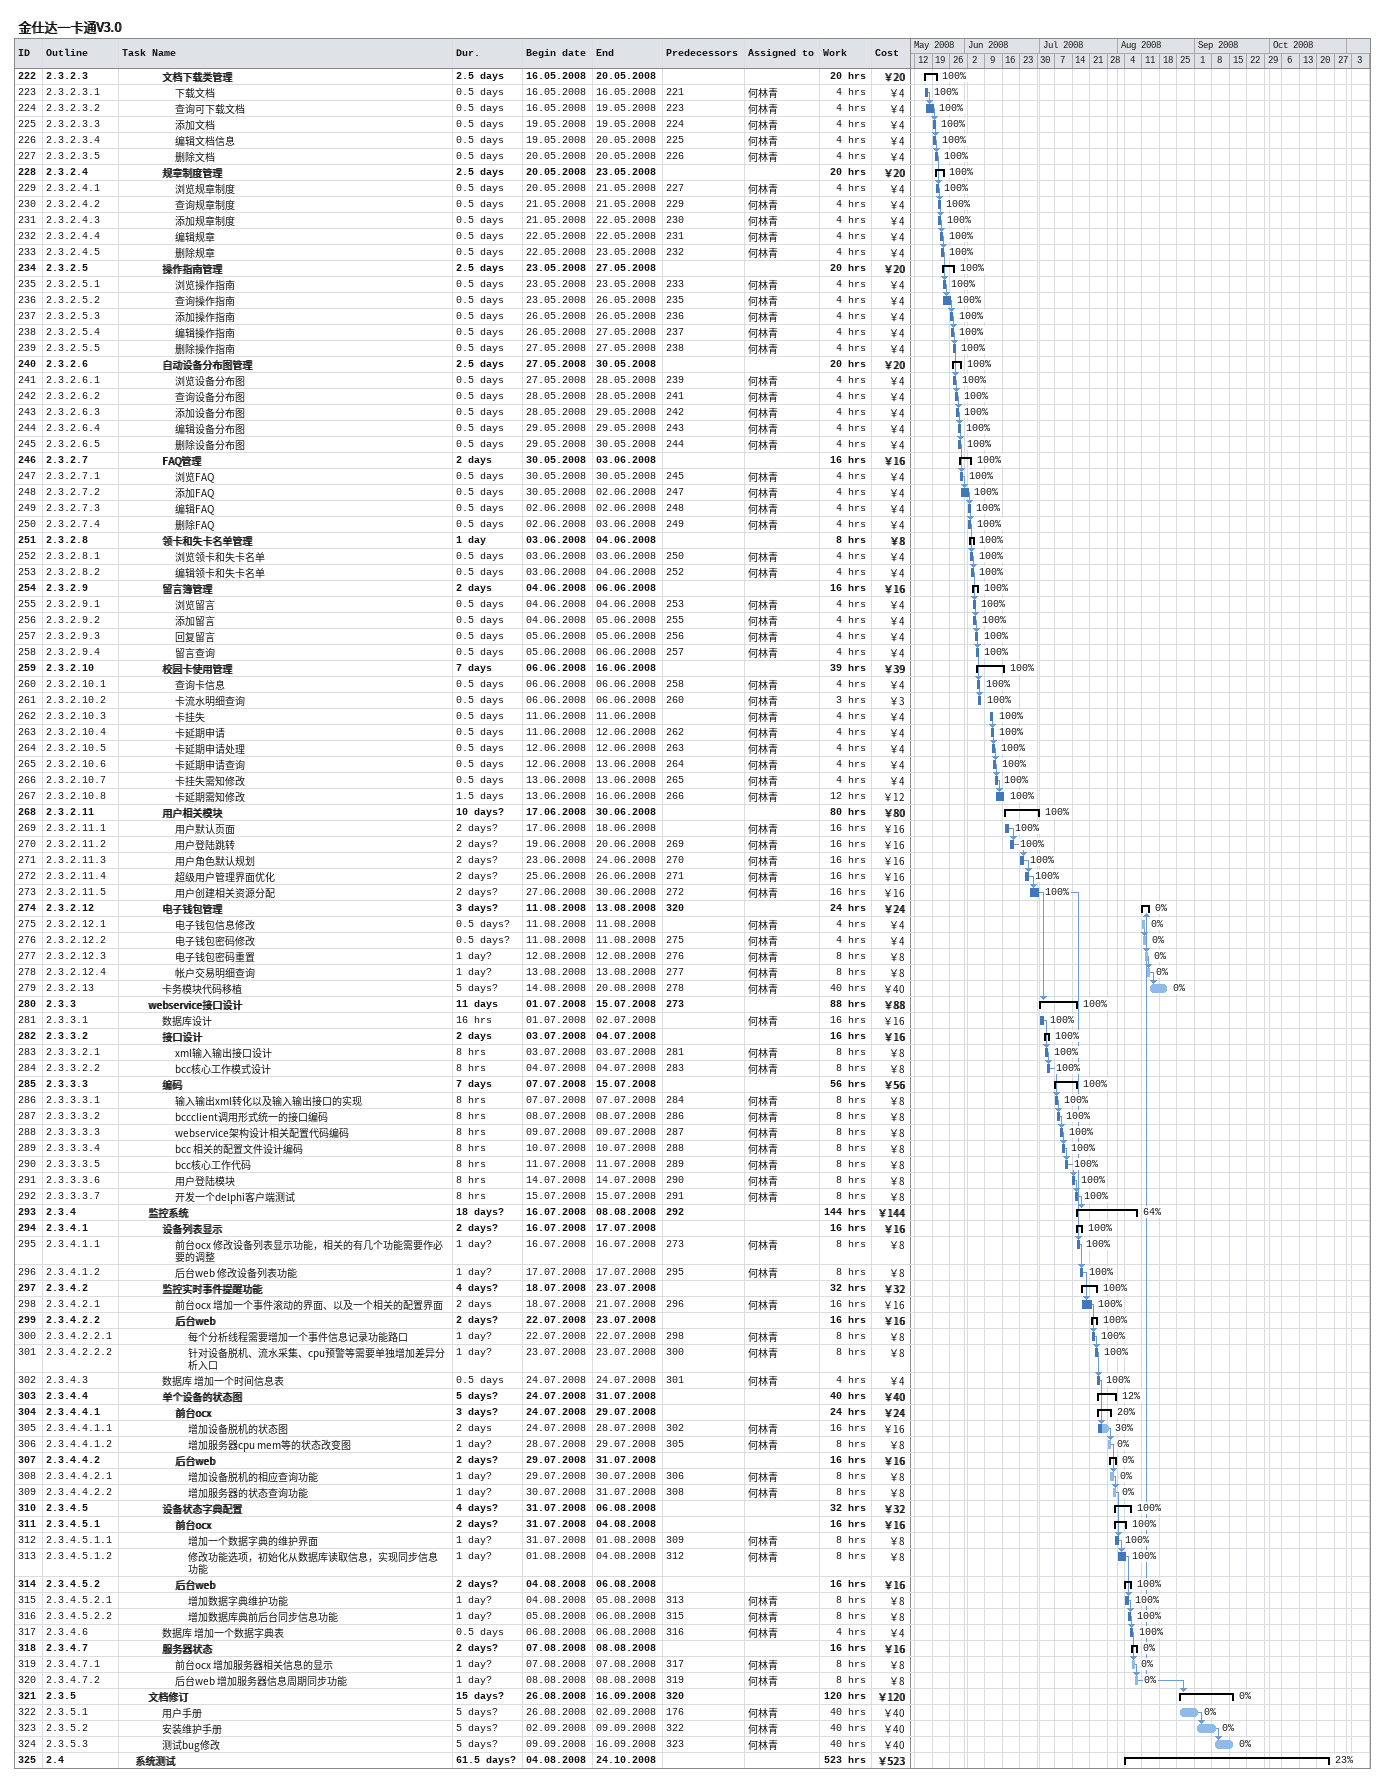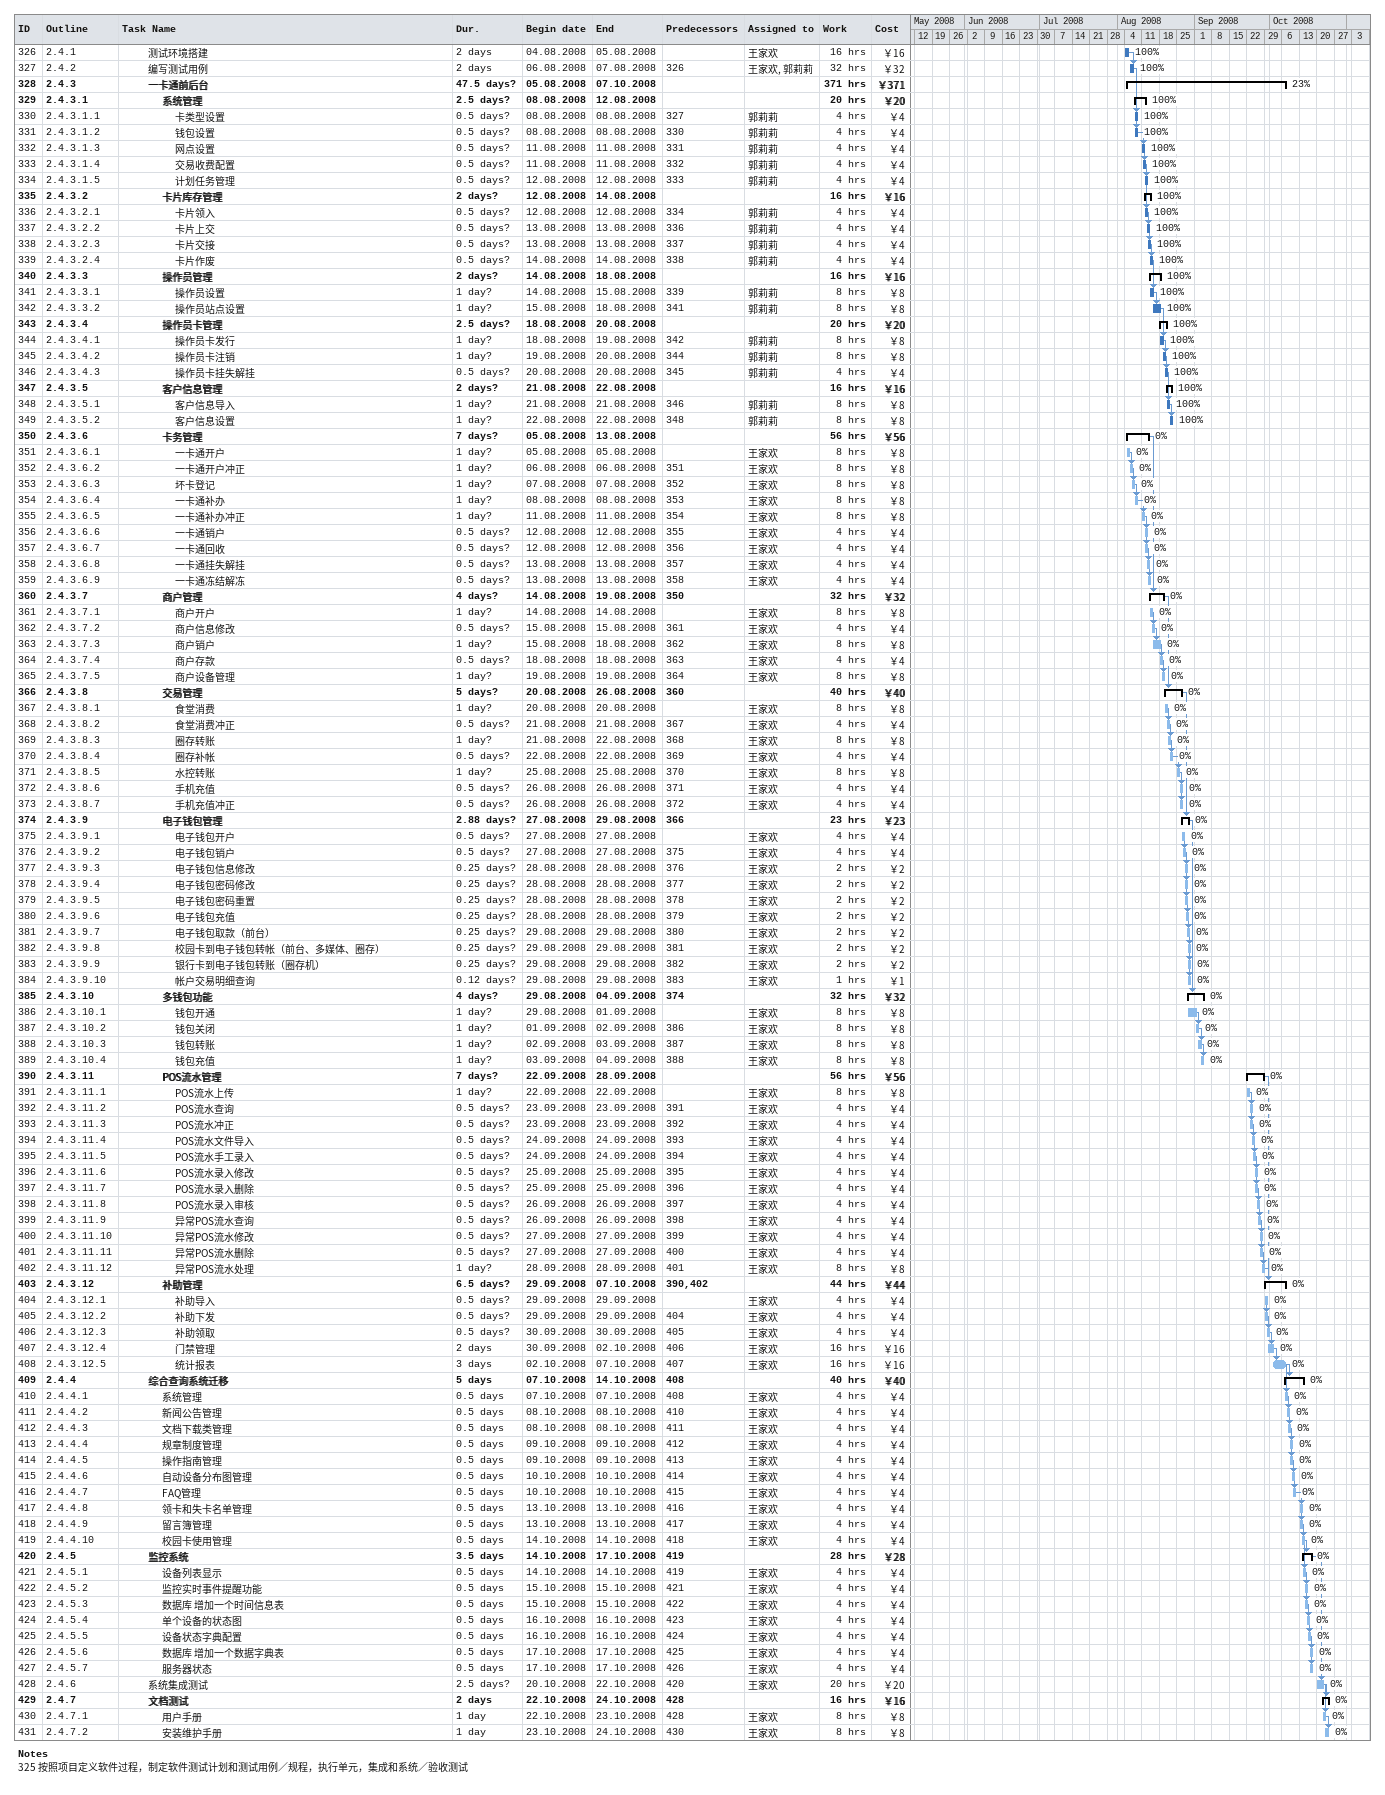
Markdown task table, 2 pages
金仕达一卡通V3.0

| ID | WBS | Task | Duration | Start | Finish | Predecessors | Resources | % complete | Work (h) | Cost (￥) |
|---|---|---|---|---|---|---|---|---|---|---|
| 222 | 2.3.2.3 | **文档下载类管理** | 2.5d | 2008-05-16 | 2008-05-20 |  |  | 100 | 20 | 20 |
| 223 | 2.3.2.3.1 | 下载文档 | 0.5d | 2008-05-16 | 2008-05-16 | 221 | 何林青 | 100 | 4 | 4 |
| 224 | 2.3.2.3.2 | 查询可下载文档 | 0.5d | 2008-05-16 | 2008-05-19 | 223 | 何林青 | 100 | 4 | 4 |
| 225 | 2.3.2.3.3 | 添加文档 | 0.5d | 2008-05-19 | 2008-05-19 | 224 | 何林青 | 100 | 4 | 4 |
| 226 | 2.3.2.3.4 | 编辑文档信息 | 0.5d | 2008-05-19 | 2008-05-20 | 225 | 何林青 | 100 | 4 | 4 |
| 227 | 2.3.2.3.5 | 删除文档 | 0.5d | 2008-05-20 | 2008-05-20 | 226 | 何林青 | 100 | 4 | 4 |
| 228 | 2.3.2.4 | **规章制度管理** | 2.5d | 2008-05-20 | 2008-05-23 |  |  | 100 | 20 | 20 |
| 229 | 2.3.2.4.1 | 浏览规章制度 | 0.5d | 2008-05-20 | 2008-05-21 | 227 | 何林青 | 100 | 4 | 4 |
| 230 | 2.3.2.4.2 | 查询规章制度 | 0.5d | 2008-05-21 | 2008-05-21 | 229 | 何林青 | 100 | 4 | 4 |
| 231 | 2.3.2.4.3 | 添加规章制度 | 0.5d | 2008-05-21 | 2008-05-22 | 230 | 何林青 | 100 | 4 | 4 |
| 232 | 2.3.2.4.4 | 编辑规章 | 0.5d | 2008-05-22 | 2008-05-22 | 231 | 何林青 | 100 | 4 | 4 |
| 233 | 2.3.2.4.5 | 删除规章 | 0.5d | 2008-05-22 | 2008-05-23 | 232 | 何林青 | 100 | 4 | 4 |
| 234 | 2.3.2.5 | **操作指南管理** | 2.5d | 2008-05-23 | 2008-05-27 |  |  | 100 | 20 | 20 |
| 235 | 2.3.2.5.1 | 浏览操作指南 | 0.5d | 2008-05-23 | 2008-05-23 | 233 | 何林青 | 100 | 4 | 4 |
| 236 | 2.3.2.5.2 | 查询操作指南 | 0.5d | 2008-05-23 | 2008-05-26 | 235 | 何林青 | 100 | 4 | 4 |
| 237 | 2.3.2.5.3 | 添加操作指南 | 0.5d | 2008-05-26 | 2008-05-26 | 236 | 何林青 | 100 | 4 | 4 |
| 238 | 2.3.2.5.4 | 编辑操作指南 | 0.5d | 2008-05-26 | 2008-05-27 | 237 | 何林青 | 100 | 4 | 4 |
| 239 | 2.3.2.5.5 | 删除操作指南 | 0.5d | 2008-05-27 | 2008-05-27 | 238 | 何林青 | 100 | 4 | 4 |
| 240 | 2.3.2.6 | **自动设备分布图管理** | 2.5d | 2008-05-27 | 2008-05-30 |  |  | 100 | 20 | 20 |
| 241 | 2.3.2.6.1 | 浏览设备分布图 | 0.5d | 2008-05-27 | 2008-05-28 | 239 | 何林青 | 100 | 4 | 4 |
| 242 | 2.3.2.6.2 | 查询设备分布图 | 0.5d | 2008-05-28 | 2008-05-28 | 241 | 何林青 | 100 | 4 | 4 |
| 243 | 2.3.2.6.3 | 添加设备分布图 | 0.5d | 2008-05-28 | 2008-05-29 | 242 | 何林青 | 100 | 4 | 4 |
| 244 | 2.3.2.6.4 | 编辑设备分布图 | 0.5d | 2008-05-29 | 2008-05-29 | 243 | 何林青 | 100 | 4 | 4 |
| 245 | 2.3.2.6.5 | 删除设备分布图 | 0.5d | 2008-05-29 | 2008-05-30 | 244 | 何林青 | 100 | 4 | 4 |
| 246 | 2.3.2.7 | **FAQ管理** | 2d | 2008-05-30 | 2008-06-03 |  |  | 100 | 16 | 16 |
| 247 | 2.3.2.7.1 | 浏览FAQ | 0.5d | 2008-05-30 | 2008-05-30 | 245 | 何林青 | 100 | 4 | 4 |
| 248 | 2.3.2.7.2 | 添加FAQ | 0.5d | 2008-05-30 | 2008-06-02 | 247 | 何林青 | 100 | 4 | 4 |
| 249 | 2.3.2.7.3 | 编辑FAQ | 0.5d | 2008-06-02 | 2008-06-02 | 248 | 何林青 | 100 | 4 | 4 |
| 250 | 2.3.2.7.4 | 删除FAQ | 0.5d | 2008-06-02 | 2008-06-03 | 249 | 何林青 | 100 | 4 | 4 |
| 251 | 2.3.2.8 | **领卡和失卡名单管理** | 1d | 2008-06-03 | 2008-06-04 |  |  | 100 | 8 | 8 |
| 252 | 2.3.2.8.1 | 浏览领卡和失卡名单 | 0.5d | 2008-06-03 | 2008-06-03 | 250 | 何林青 | 100 | 4 | 4 |
| 253 | 2.3.2.8.2 | 编辑领卡和失卡名单 | 0.5d | 2008-06-03 | 2008-06-04 | 252 | 何林青 | 100 | 4 | 4 |
| 254 | 2.3.2.9 | **留言簿管理** | 2d | 2008-06-04 | 2008-06-06 |  |  | 100 | 16 | 16 |
| 255 | 2.3.2.9.1 | 浏览留言 | 0.5d | 2008-06-04 | 2008-06-04 | 253 | 何林青 | 100 | 4 | 4 |
| 256 | 2.3.2.9.2 | 添加留言 | 0.5d | 2008-06-04 | 2008-06-05 | 255 | 何林青 | 100 | 4 | 4 |
| 257 | 2.3.2.9.3 | 回复留言 | 0.5d | 2008-06-05 | 2008-06-05 | 256 | 何林青 | 100 | 4 | 4 |
| 258 | 2.3.2.9.4 | 留言查询 | 0.5d | 2008-06-05 | 2008-06-06 | 257 | 何林青 | 100 | 4 | 4 |
| 259 | 2.3.2.10 | **校园卡使用管理** | 7d | 2008-06-06 | 2008-06-16 |  |  | 100 | 39 | 39 |
| 260 | 2.3.2.10.1 | 查询卡信息 | 0.5d | 2008-06-06 | 2008-06-06 | 258 | 何林青 | 100 | 4 | 4 |
| 261 | 2.3.2.10.2 | 卡流水明细查询 | 0.5d | 2008-06-06 | 2008-06-06 | 260 | 何林青 | 100 | 3 | 3 |
| 262 | 2.3.2.10.3 | 卡挂失 | 0.5d | 2008-06-11 | 2008-06-11 |  | 何林青 | 100 | 4 | 4 |
| 263 | 2.3.2.10.4 | 卡延期申请 | 0.5d | 2008-06-11 | 2008-06-12 | 262 | 何林青 | 100 | 4 | 4 |
| 264 | 2.3.2.10.5 | 卡延期申请处理 | 0.5d | 2008-06-12 | 2008-06-12 | 263 | 何林青 | 100 | 4 | 4 |
| 265 | 2.3.2.10.6 | 卡延期申请查询 | 0.5d | 2008-06-12 | 2008-06-13 | 264 | 何林青 | 100 | 4 | 4 |
| 266 | 2.3.2.10.7 | 卡挂失需知修改 | 0.5d | 2008-06-13 | 2008-06-13 | 265 | 何林青 | 100 | 4 | 4 |
| 267 | 2.3.2.10.8 | 卡延期需知修改 | 1.5d | 2008-06-13 | 2008-06-16 | 266 | 何林青 | 100 | 12 | 12 |
| 268 | 2.3.2.11 | **用户相关模块** | 10d? | 2008-06-17 | 2008-06-30 |  |  | 100 | 80 | 80 |
| 269 | 2.3.2.11.1 | 用户默认页面 | 2d? | 2008-06-17 | 2008-06-18 |  | 何林青 | 100 | 16 | 16 |
| 270 | 2.3.2.11.2 | 用户登陆跳转 | 2d? | 2008-06-19 | 2008-06-20 | 269 | 何林青 | 100 | 16 | 16 |
| 271 | 2.3.2.11.3 | 用户角色默认规划 | 2d? | 2008-06-23 | 2008-06-24 | 270 | 何林青 | 100 | 16 | 16 |
| 272 | 2.3.2.11.4 | 超级用户管理界面优化 | 2d? | 2008-06-25 | 2008-06-26 | 271 | 何林青 | 100 | 16 | 16 |
| 273 | 2.3.2.11.5 | 用户创建相关资源分配 | 2d? | 2008-06-27 | 2008-06-30 | 272 | 何林青 | 100 | 16 | 16 |
| 274 | 2.3.2.12 | **电子钱包管理** | 3d? | 2008-08-11 | 2008-08-13 | 320 |  | 0 | 24 | 24 |
| 275 | 2.3.2.12.1 | 电子钱包信息修改 | 0.5d? | 2008-08-11 | 2008-08-11 |  | 何林青 | 0 | 4 | 4 |
| 276 | 2.3.2.12.2 | 电子钱包密码修改 | 0.5d? | 2008-08-11 | 2008-08-11 | 275 | 何林青 | 0 | 4 | 4 |
| 277 | 2.3.2.12.3 | 电子钱包密码重置 | 1d? | 2008-08-12 | 2008-08-12 | 276 | 何林青 | 0 | 8 | 8 |
| 278 | 2.3.2.12.4 | 帐户交易明细查询 | 1d? | 2008-08-13 | 2008-08-13 | 277 | 何林青 | 0 | 8 | 8 |
| 279 | 2.3.2.13 | 卡务模块代码移植 | 5d? | 2008-08-14 | 2008-08-20 | 278 | 何林青 | 0 | 40 | 40 |
| 280 | 2.3.3 | **webservice接口设计** | 11d | 2008-07-01 | 2008-07-15 | 273 |  | 100 | 88 | 88 |
| 281 | 2.3.3.1 | 数据库设计 | 16h | 2008-07-01 | 2008-07-02 |  | 何林青 | 100 | 16 | 16 |
| 282 | 2.3.3.2 | **接口设计** | 2d | 2008-07-03 | 2008-07-04 |  |  | 100 | 16 | 16 |
| 283 | 2.3.3.2.1 | xml输入输出接口设计 | 8h | 2008-07-03 | 2008-07-03 | 281 | 何林青 | 100 | 8 | 8 |
| 284 | 2.3.3.2.2 | bcc核心工作模式设计 | 8h | 2008-07-04 | 2008-07-04 | 283 | 何林青 | 100 | 8 | 8 |
| 285 | 2.3.3.3 | **编码** | 7d | 2008-07-07 | 2008-07-15 |  |  | 100 | 56 | 56 |
| 286 | 2.3.3.3.1 | 输入输出xml转化以及输入输出接口的实现 | 8h | 2008-07-07 | 2008-07-07 | 284 | 何林青 | 100 | 8 | 8 |
| 287 | 2.3.3.3.2 | bccclient调用形式统一的接口编码 | 8h | 2008-07-08 | 2008-07-08 | 286 | 何林青 | 100 | 8 | 8 |
| 288 | 2.3.3.3.3 | webservice架构设计相关配置代码编码 | 8h | 2008-07-09 | 2008-07-09 | 287 | 何林青 | 100 | 8 | 8 |
| 289 | 2.3.3.3.4 | bcc 相关的配置文件设计编码 | 8h | 2008-07-10 | 2008-07-10 | 288 | 何林青 | 100 | 8 | 8 |
| 290 | 2.3.3.3.5 | bcc核心工作代码 | 8h | 2008-07-11 | 2008-07-11 | 289 | 何林青 | 100 | 8 | 8 |
| 291 | 2.3.3.3.6 | 用户登陆模块 | 8h | 2008-07-14 | 2008-07-14 | 290 | 何林青 | 100 | 8 | 8 |
| 292 | 2.3.3.3.7 | 开发一个delphi客户端测试 | 8h | 2008-07-15 | 2008-07-15 | 291 | 何林青 | 100 | 8 | 8 |
| 293 | 2.3.4 | **监控系统** | 18d? | 2008-07-16 | 2008-08-08 | 292 |  | 64 | 144 | 144 |
| 294 | 2.3.4.1 | **设备列表显示** | 2d? | 2008-07-16 | 2008-07-17 |  |  | 100 | 16 | 16 |
| 295 | 2.3.4.1.1 | 前台ocx 修改设备列表显示功能，相关的有几个功能需要作必要的调整 | 1d? | 2008-07-16 | 2008-07-16 | 273 | 何林青 | 100 | 8 | 8 |
| 296 | 2.3.4.1.2 | 后台web 修改设备列表功能 | 1d? | 2008-07-17 | 2008-07-17 | 295 | 何林青 | 100 | 8 | 8 |
| 297 | 2.3.4.2 | **监控实时事件提醒功能** | 4d? | 2008-07-18 | 2008-07-23 |  |  | 100 | 32 | 32 |
| 298 | 2.3.4.2.1 | 前台ocx 增加一个事件滚动的界面、以及一个相关的配置界面 | 2d | 2008-07-18 | 2008-07-21 | 296 | 何林青 | 100 | 16 | 16 |
| 299 | 2.3.4.2.2 | **后台web** | 2d? | 2008-07-22 | 2008-07-23 |  |  | 100 | 16 | 16 |
| 300 | 2.3.4.2.2.1 | 每个分析线程需要增加一个事件信息记录功能路口 | 1d? | 2008-07-22 | 2008-07-22 | 298 | 何林青 | 100 | 8 | 8 |
| 301 | 2.3.4.2.2.2 | 针对设备脱机、流水采集、cpu预警等需要单独增加差异分析入口 | 1d? | 2008-07-23 | 2008-07-23 | 300 | 何林青 | 100 | 8 | 8 |
| 302 | 2.3.4.3 | 数据库 增加一个时间信息表 | 0.5d | 2008-07-24 | 2008-07-24 | 301 | 何林青 | 100 | 4 | 4 |
| 303 | 2.3.4.4 | **单个设备的状态图** | 5d? | 2008-07-24 | 2008-07-31 |  |  | 12 | 40 | 40 |
| 304 | 2.3.4.4.1 | **前台ocx** | 3d? | 2008-07-24 | 2008-07-29 |  |  | 20 | 24 | 24 |
| 305 | 2.3.4.4.1.1 | 增加设备脱机的状态图 | 2d | 2008-07-24 | 2008-07-28 | 302 | 何林青 | 30 | 16 | 16 |
| 306 | 2.3.4.4.1.2 | 增加服务器cpu mem等的状态改变图 | 1d? | 2008-07-28 | 2008-07-29 | 305 | 何林青 | 0 | 8 | 8 |
| 307 | 2.3.4.4.2 | **后台web** | 2d? | 2008-07-29 | 2008-07-31 |  |  | 0 | 16 | 16 |
| 308 | 2.3.4.4.2.1 | 增加设备脱机的相应查询功能 | 1d? | 2008-07-29 | 2008-07-30 | 306 | 何林青 | 0 | 8 | 8 |
| 309 | 2.3.4.4.2.2 | 增加服务器的状态查询功能 | 1d? | 2008-07-30 | 2008-07-31 | 308 | 何林青 | 0 | 8 | 8 |
| 310 | 2.3.4.5 | **设备状态字典配置** | 4d? | 2008-07-31 | 2008-08-06 |  |  | 100 | 32 | 32 |
| 311 | 2.3.4.5.1 | **前台ocx** | 2d? | 2008-07-31 | 2008-08-04 |  |  | 100 | 16 | 16 |
| 312 | 2.3.4.5.1.1 | 增加一个数据字典的维护界面 | 1d? | 2008-07-31 | 2008-08-01 | 309 | 何林青 | 100 | 8 | 8 |
| 313 | 2.3.4.5.1.2 | 修改功能选项，初始化从数据库读取信息，实现同步信息功能 | 1d? | 2008-08-01 | 2008-08-04 | 312 | 何林青 | 100 | 8 | 8 |
| 314 | 2.3.4.5.2 | **后台web** | 2d? | 2008-08-04 | 2008-08-06 |  |  | 100 | 16 | 16 |
| 315 | 2.3.4.5.2.1 | 增加数据字典维护功能 | 1d? | 2008-08-04 | 2008-08-05 | 313 | 何林青 | 100 | 8 | 8 |
| 316 | 2.3.4.5.2.2 | 增加数据库典前后台同步信息功能 | 1d? | 2008-08-05 | 2008-08-06 | 315 | 何林青 | 100 | 8 | 8 |
| 317 | 2.3.4.6 | 数据库 增加一个数据字典表 | 0.5d | 2008-08-06 | 2008-08-06 | 316 | 何林青 | 100 | 4 | 4 |
| 318 | 2.3.4.7 | **服务器状态** | 2d? | 2008-08-07 | 2008-08-08 |  |  | 0 | 16 | 16 |
| 319 | 2.3.4.7.1 | 前台ocx 增加服务器相关信息的显示 | 1d? | 2008-08-07 | 2008-08-07 | 317 | 何林青 | 0 | 8 | 8 |
| 320 | 2.3.4.7.2 | 后台web 增加服务器信息周期同步功能 | 1d? | 2008-08-08 | 2008-08-08 | 319 | 何林青 | 0 | 8 | 8 |
| 321 | 2.3.5 | **文档修订** | 15d? | 2008-08-26 | 2008-09-16 | 320 |  | 0 | 120 | 120 |
| 322 | 2.3.5.1 | 用户手册 | 5d? | 2008-08-26 | 2008-09-02 | 176 | 何林青 | 0 | 40 | 40 |
| 323 | 2.3.5.2 | 安装维护手册 | 5d? | 2008-09-02 | 2008-09-09 | 322 | 何林青 | 0 | 40 | 40 |
| 324 | 2.3.5.3 | 测试bug修改 | 5d? | 2008-09-09 | 2008-09-16 | 323 | 何林青 | 0 | 40 | 40 |
| 325 | 2.4 | **系统测试** | 61.5d? | 2008-08-04 | 2008-10-24 |  |  | 23 | 523 | 523 |
| 326 | 2.4.1 | 测试环境搭建 | 2d | 2008-08-04 | 2008-08-05 |  | 王家欢 | 100 | 16 | 16 |
| 327 | 2.4.2 | 编写测试用例 | 2d | 2008-08-06 | 2008-08-07 | 326 | 王家欢, 郭莉莉 | 100 | 32 | 32 |
| 328 | 2.4.3 | **一卡通前后台** | 47.5d? | 2008-08-05 | 2008-10-07 |  |  | 23 | 371 | 371 |
| 329 | 2.4.3.1 | **系统管理** | 2.5d? | 2008-08-08 | 2008-08-12 |  |  | 100 | 20 | 20 |
| 330 | 2.4.3.1.1 | 卡类型设置 | 0.5d? | 2008-08-08 | 2008-08-08 | 327 | 郭莉莉 | 100 | 4 | 4 |
| 331 | 2.4.3.1.2 | 钱包设置 | 0.5d? | 2008-08-08 | 2008-08-08 | 330 | 郭莉莉 | 100 | 4 | 4 |
| 332 | 2.4.3.1.3 | 网点设置 | 0.5d? | 2008-08-11 | 2008-08-11 | 331 | 郭莉莉 | 100 | 4 | 4 |
| 333 | 2.4.3.1.4 | 交易收费配置 | 0.5d? | 2008-08-11 | 2008-08-11 | 332 | 郭莉莉 | 100 | 4 | 4 |
| 334 | 2.4.3.1.5 | 计划任务管理 | 0.5d? | 2008-08-12 | 2008-08-12 | 333 | 郭莉莉 | 100 | 4 | 4 |
| 335 | 2.4.3.2 | **卡片库存管理** | 2d? | 2008-08-12 | 2008-08-14 |  |  | 100 | 16 | 16 |
| 336 | 2.4.3.2.1 | 卡片领入 | 0.5d? | 2008-08-12 | 2008-08-12 | 334 | 郭莉莉 | 100 | 4 | 4 |
| 337 | 2.4.3.2.2 | 卡片上交 | 0.5d? | 2008-08-13 | 2008-08-13 | 336 | 郭莉莉 | 100 | 4 | 4 |
| 338 | 2.4.3.2.3 | 卡片交接 | 0.5d? | 2008-08-13 | 2008-08-13 | 337 | 郭莉莉 | 100 | 4 | 4 |
| 339 | 2.4.3.2.4 | 卡片作废 | 0.5d? | 2008-08-14 | 2008-08-14 | 338 | 郭莉莉 | 100 | 4 | 4 |
| 340 | 2.4.3.3 | **操作员管理** | 2d? | 2008-08-14 | 2008-08-18 |  |  | 100 | 16 | 16 |
| 341 | 2.4.3.3.1 | 操作员设置 | 1d? | 2008-08-14 | 2008-08-15 | 339 | 郭莉莉 | 100 | 8 | 8 |
| 342 | 2.4.3.3.2 | 操作员站点设置 | 1d? | 2008-08-15 | 2008-08-18 | 341 | 郭莉莉 | 100 | 8 | 8 |
| 343 | 2.4.3.4 | **操作员卡管理** | 2.5d? | 2008-08-18 | 2008-08-20 |  |  | 100 | 20 | 20 |
| 344 | 2.4.3.4.1 | 操作员卡发行 | 1d? | 2008-08-18 | 2008-08-19 | 342 | 郭莉莉 | 100 | 8 | 8 |
| 345 | 2.4.3.4.2 | 操作员卡注销 | 1d? | 2008-08-19 | 2008-08-20 | 344 | 郭莉莉 | 100 | 8 | 8 |
| 346 | 2.4.3.4.3 | 操作员卡挂失解挂 | 0.5d? | 2008-08-20 | 2008-08-20 | 345 | 郭莉莉 | 100 | 4 | 4 |
| 347 | 2.4.3.5 | **客户信息管理** | 2d? | 2008-08-21 | 2008-08-22 |  |  | 100 | 16 | 16 |
| 348 | 2.4.3.5.1 | 客户信息导入 | 1d? | 2008-08-21 | 2008-08-21 | 346 | 郭莉莉 | 100 | 8 | 8 |
| 349 | 2.4.3.5.2 | 客户信息设置 | 1d? | 2008-08-22 | 2008-08-22 | 348 | 郭莉莉 | 100 | 8 | 8 |
| 350 | 2.4.3.6 | **卡务管理** | 7d? | 2008-08-05 | 2008-08-13 |  |  | 0 | 56 | 56 |
| 351 | 2.4.3.6.1 | 一卡通开户 | 1d? | 2008-08-05 | 2008-08-05 |  | 王家欢 | 0 | 8 | 8 |
| 352 | 2.4.3.6.2 | 一卡通开户冲正 | 1d? | 2008-08-06 | 2008-08-06 | 351 | 王家欢 | 0 | 8 | 8 |
| 353 | 2.4.3.6.3 | 坏卡登记 | 1d? | 2008-08-07 | 2008-08-07 | 352 | 王家欢 | 0 | 8 | 8 |
| 354 | 2.4.3.6.4 | 一卡通补办 | 1d? | 2008-08-08 | 2008-08-08 | 353 | 王家欢 | 0 | 8 | 8 |
| 355 | 2.4.3.6.5 | 一卡通补办冲正 | 1d? | 2008-08-11 | 2008-08-11 | 354 | 王家欢 | 0 | 8 | 8 |
| 356 | 2.4.3.6.6 | 一卡通销户 | 0.5d? | 2008-08-12 | 2008-08-12 | 355 | 王家欢 | 0 | 4 | 4 |
| 357 | 2.4.3.6.7 | 一卡通回收 | 0.5d? | 2008-08-12 | 2008-08-12 | 356 | 王家欢 | 0 | 4 | 4 |
| 358 | 2.4.3.6.8 | 一卡通挂失解挂 | 0.5d? | 2008-08-13 | 2008-08-13 | 357 | 王家欢 | 0 | 4 | 4 |
| 359 | 2.4.3.6.9 | 一卡通冻结解冻 | 0.5d? | 2008-08-13 | 2008-08-13 | 358 | 王家欢 | 0 | 4 | 4 |
| 360 | 2.4.3.7 | **商户管理** | 4d? | 2008-08-14 | 2008-08-19 | 350 |  | 0 | 32 | 32 |
| 361 | 2.4.3.7.1 | 商户开户 | 1d? | 2008-08-14 | 2008-08-14 |  | 王家欢 | 0 | 8 | 8 |
| 362 | 2.4.3.7.2 | 商户信息修改 | 0.5d? | 2008-08-15 | 2008-08-15 | 361 | 王家欢 | 0 | 4 | 4 |
| 363 | 2.4.3.7.3 | 商户销户 | 1d? | 2008-08-15 | 2008-08-18 | 362 | 王家欢 | 0 | 8 | 8 |
| 364 | 2.4.3.7.4 | 商户存款 | 0.5d? | 2008-08-18 | 2008-08-18 | 363 | 王家欢 | 0 | 4 | 4 |
| 365 | 2.4.3.7.5 | 商户设备管理 | 1d? | 2008-08-19 | 2008-08-19 | 364 | 王家欢 | 0 | 8 | 8 |
| 366 | 2.4.3.8 | **交易管理** | 5d? | 2008-08-20 | 2008-08-26 | 360 |  | 0 | 40 | 40 |
| 367 | 2.4.3.8.1 | 食堂消费 | 1d? | 2008-08-20 | 2008-08-20 |  | 王家欢 | 0 | 8 | 8 |
| 368 | 2.4.3.8.2 | 食堂消费冲正 | 0.5d? | 2008-08-21 | 2008-08-21 | 367 | 王家欢 | 0 | 4 | 4 |
| 369 | 2.4.3.8.3 | 圈存转账 | 1d? | 2008-08-21 | 2008-08-22 | 368 | 王家欢 | 0 | 8 | 8 |
| 370 | 2.4.3.8.4 | 圈存补帐 | 0.5d? | 2008-08-22 | 2008-08-22 | 369 | 王家欢 | 0 | 4 | 4 |
| 371 | 2.4.3.8.5 | 水控转账 | 1d? | 2008-08-25 | 2008-08-25 | 370 | 王家欢 | 0 | 8 | 8 |
| 372 | 2.4.3.8.6 | 手机充值 | 0.5d? | 2008-08-26 | 2008-08-26 | 371 | 王家欢 | 0 | 4 | 4 |
| 373 | 2.4.3.8.7 | 手机充值冲正 | 0.5d? | 2008-08-26 | 2008-08-26 | 372 | 王家欢 | 0 | 4 | 4 |
| 374 | 2.4.3.9 | **电子钱包管理** | 2.88d? | 2008-08-27 | 2008-08-29 | 366 |  | 0 | 23 | 23 |
| 375 | 2.4.3.9.1 | 电子钱包开户 | 0.5d? | 2008-08-27 | 2008-08-27 |  | 王家欢 | 0 | 4 | 4 |
| 376 | 2.4.3.9.2 | 电子钱包销户 | 0.5d? | 2008-08-27 | 2008-08-27 | 375 | 王家欢 | 0 | 4 | 4 |
| 377 | 2.4.3.9.3 | 电子钱包信息修改 | 0.25d? | 2008-08-28 | 2008-08-28 | 376 | 王家欢 | 0 | 2 | 2 |
| 378 | 2.4.3.9.4 | 电子钱包密码修改 | 0.25d? | 2008-08-28 | 2008-08-28 | 377 | 王家欢 | 0 | 2 | 2 |
| 379 | 2.4.3.9.5 | 电子钱包密码重置 | 0.25d? | 2008-08-28 | 2008-08-28 | 378 | 王家欢 | 0 | 2 | 2 |
| 380 | 2.4.3.9.6 | 电子钱包充值 | 0.25d? | 2008-08-28 | 2008-08-28 | 379 | 王家欢 | 0 | 2 | 2 |
| 381 | 2.4.3.9.7 | 电子钱包取款（前台） | 0.25d? | 2008-08-29 | 2008-08-29 | 380 | 王家欢 | 0 | 2 | 2 |
| 382 | 2.4.3.9.8 | 校园卡到电子钱包转帐（前台、多媒体、圈存） | 0.25d? | 2008-08-29 | 2008-08-29 | 381 | 王家欢 | 0 | 2 | 2 |
| 383 | 2.4.3.9.9 | 银行卡到电子钱包转账（圈存机） | 0.25d? | 2008-08-29 | 2008-08-29 | 382 | 王家欢 | 0 | 2 | 2 |
| 384 | 2.4.3.9.10 | 帐户交易明细查询 | 0.12d? | 2008-08-29 | 2008-08-29 | 383 | 王家欢 | 0 | 1 | 1 |
| 385 | 2.4.3.10 | **多钱包功能** | 4d? | 2008-08-29 | 2008-09-04 | 374 |  | 0 | 32 | 32 |
| 386 | 2.4.3.10.1 | 钱包开通 | 1d? | 2008-08-29 | 2008-09-01 |  | 王家欢 | 0 | 8 | 8 |
| 387 | 2.4.3.10.2 | 钱包关闭 | 1d? | 2008-09-01 | 2008-09-02 | 386 | 王家欢 | 0 | 8 | 8 |
| 388 | 2.4.3.10.3 | 钱包转账 | 1d? | 2008-09-02 | 2008-09-03 | 387 | 王家欢 | 0 | 8 | 8 |
| 389 | 2.4.3.10.4 | 钱包充值 | 1d? | 2008-09-03 | 2008-09-04 | 388 | 王家欢 | 0 | 8 | 8 |
| 390 | 2.4.3.11 | **POS流水管理** | 7d? | 2008-09-22 | 2008-09-28 |  |  | 0 | 56 | 56 |
| 391 | 2.4.3.11.1 | POS流水上传 | 1d? | 2008-09-22 | 2008-09-22 |  | 王家欢 | 0 | 8 | 8 |
| 392 | 2.4.3.11.2 | POS流水查询 | 0.5d? | 2008-09-23 | 2008-09-23 | 391 | 王家欢 | 0 | 4 | 4 |
| 393 | 2.4.3.11.3 | POS流水冲正 | 0.5d? | 2008-09-23 | 2008-09-23 | 392 | 王家欢 | 0 | 4 | 4 |
| 394 | 2.4.3.11.4 | POS流水文件导入 | 0.5d? | 2008-09-24 | 2008-09-24 | 393 | 王家欢 | 0 | 4 | 4 |
| 395 | 2.4.3.11.5 | POS流水手工录入 | 0.5d? | 2008-09-24 | 2008-09-24 | 394 | 王家欢 | 0 | 4 | 4 |
| 396 | 2.4.3.11.6 | POS流水录入修改 | 0.5d? | 2008-09-25 | 2008-09-25 | 395 | 王家欢 | 0 | 4 | 4 |
| 397 | 2.4.3.11.7 | POS流水录入删除 | 0.5d? | 2008-09-25 | 2008-09-25 | 396 | 王家欢 | 0 | 4 | 4 |
| 398 | 2.4.3.11.8 | POS流水录入审核 | 0.5d? | 2008-09-26 | 2008-09-26 | 397 | 王家欢 | 0 | 4 | 4 |
| 399 | 2.4.3.11.9 | 异常POS流水查询 | 0.5d? | 2008-09-26 | 2008-09-26 | 398 | 王家欢 | 0 | 4 | 4 |
| 400 | 2.4.3.11.10 | 异常POS流水修改 | 0.5d? | 2008-09-27 | 2008-09-27 | 399 | 王家欢 | 0 | 4 | 4 |
| 401 | 2.4.3.11.11 | 异常POS流水删除 | 0.5d? | 2008-09-27 | 2008-09-27 | 400 | 王家欢 | 0 | 4 | 4 |
| 402 | 2.4.3.11.12 | 异常POS流水处理 | 1d? | 2008-09-28 | 2008-09-28 | 401 | 王家欢 | 0 | 8 | 8 |
| 403 | 2.4.3.12 | **补助管理** | 6.5d? | 2008-09-29 | 2008-10-07 | 390, 402 |  | 0 | 44 | 44 |
| 404 | 2.4.3.12.1 | 补助导入 | 0.5d? | 2008-09-29 | 2008-09-29 |  | 王家欢 | 0 | 4 | 4 |
| 405 | 2.4.3.12.2 | 补助下发 | 0.5d? | 2008-09-29 | 2008-09-29 | 404 | 王家欢 | 0 | 4 | 4 |
| 406 | 2.4.3.12.3 | 补助领取 | 0.5d? | 2008-09-30 | 2008-09-30 | 405 | 王家欢 | 0 | 4 | 4 |
| 407 | 2.4.3.12.4 | 门禁管理 | 2d | 2008-09-30 | 2008-10-02 | 406 | 王家欢 | 0 | 16 | 16 |
| 408 | 2.4.3.12.5 | 统计报表 | 3d | 2008-10-02 | 2008-10-07 | 407 | 王家欢 | 0 | 16 | 16 |
| 409 | 2.4.4 | **综合查询系统迁移** | 5d | 2008-10-07 | 2008-10-14 | 408 |  | 0 | 40 | 40 |
| 410 | 2.4.4.1 | 系统管理 | 0.5d | 2008-10-07 | 2008-10-07 | 408 | 王家欢 | 0 | 4 | 4 |
| 411 | 2.4.4.2 | 新闻公告管理 | 0.5d | 2008-10-08 | 2008-10-08 | 410 | 王家欢 | 0 | 4 | 4 |
| 412 | 2.4.4.3 | 文档下载类管理 | 0.5d | 2008-10-08 | 2008-10-08 | 411 | 王家欢 | 0 | 4 | 4 |
| 413 | 2.4.4.4 | 规章制度管理 | 0.5d | 2008-10-09 | 2008-10-09 | 412 | 王家欢 | 0 | 4 | 4 |
| 414 | 2.4.4.5 | 操作指南管理 | 0.5d | 2008-10-09 | 2008-10-09 | 413 | 王家欢 | 0 | 4 | 4 |
| 415 | 2.4.4.6 | 自动设备分布图管理 | 0.5d | 2008-10-10 | 2008-10-10 | 414 | 王家欢 | 0 | 4 | 4 |
| 416 | 2.4.4.7 | FAQ管理 | 0.5d | 2008-10-10 | 2008-10-10 | 415 | 王家欢 | 0 | 4 | 4 |
| 417 | 2.4.4.8 | 领卡和失卡名单管理 | 0.5d | 2008-10-13 | 2008-10-13 | 416 | 王家欢 | 0 | 4 | 4 |
| 418 | 2.4.4.9 | 留言簿管理 | 0.5d | 2008-10-13 | 2008-10-13 | 417 | 王家欢 | 0 | 4 | 4 |
| 419 | 2.4.4.10 | 校园卡使用管理 | 0.5d | 2008-10-14 | 2008-10-14 | 418 | 王家欢 | 0 | 4 | 4 |
| 420 | 2.4.5 | **监控系统** | 3.5d | 2008-10-14 | 2008-10-17 | 419 |  | 0 | 28 | 28 |
| 421 | 2.4.5.1 | 设备列表显示 | 0.5d | 2008-10-14 | 2008-10-14 | 419 | 王家欢 | 0 | 4 | 4 |
| 422 | 2.4.5.2 | 监控实时事件提醒功能 | 0.5d | 2008-10-15 | 2008-10-15 | 421 | 王家欢 | 0 | 4 | 4 |
| 423 | 2.4.5.3 | 数据库 增加一个时间信息表 | 0.5d | 2008-10-15 | 2008-10-15 | 422 | 王家欢 | 0 | 4 | 4 |
| 424 | 2.4.5.4 | 单个设备的状态图 | 0.5d | 2008-10-16 | 2008-10-16 | 423 | 王家欢 | 0 | 4 | 4 |
| 425 | 2.4.5.5 | 设备状态字典配置 | 0.5d | 2008-10-16 | 2008-10-16 | 424 | 王家欢 | 0 | 4 | 4 |
| 426 | 2.4.5.6 | 数据库 增加一个数据字典表 | 0.5d | 2008-10-17 | 2008-10-17 | 425 | 王家欢 | 0 | 4 | 4 |
| 427 | 2.4.5.7 | 服务器状态 | 0.5d | 2008-10-17 | 2008-10-17 | 426 | 王家欢 | 0 | 4 | 4 |
| 428 | 2.4.6 | 系统集成测试 | 2.5d? | 2008-10-20 | 2008-10-22 | 420 | 王家欢 | 0 | 20 | 20 |
| 429 | 2.4.7 | **文档测试** | 2d | 2008-10-22 | 2008-10-24 | 428 |  | 0 | 16 | 16 |
| 430 | 2.4.7.1 | 用户手册 | 1d | 2008-10-22 | 2008-10-23 | 428 | 王家欢 | 0 | 8 | 8 |
| 431 | 2.4.7.2 | 安装维护手册 | 1d | 2008-10-23 | 2008-10-24 | 430 | 王家欢 | 0 | 8 | 8 |

Notes
- 325: 按照项目定义软件过程，制定软件测试计划和测试用例／规程，执行单元，集成和系统／验收测试
